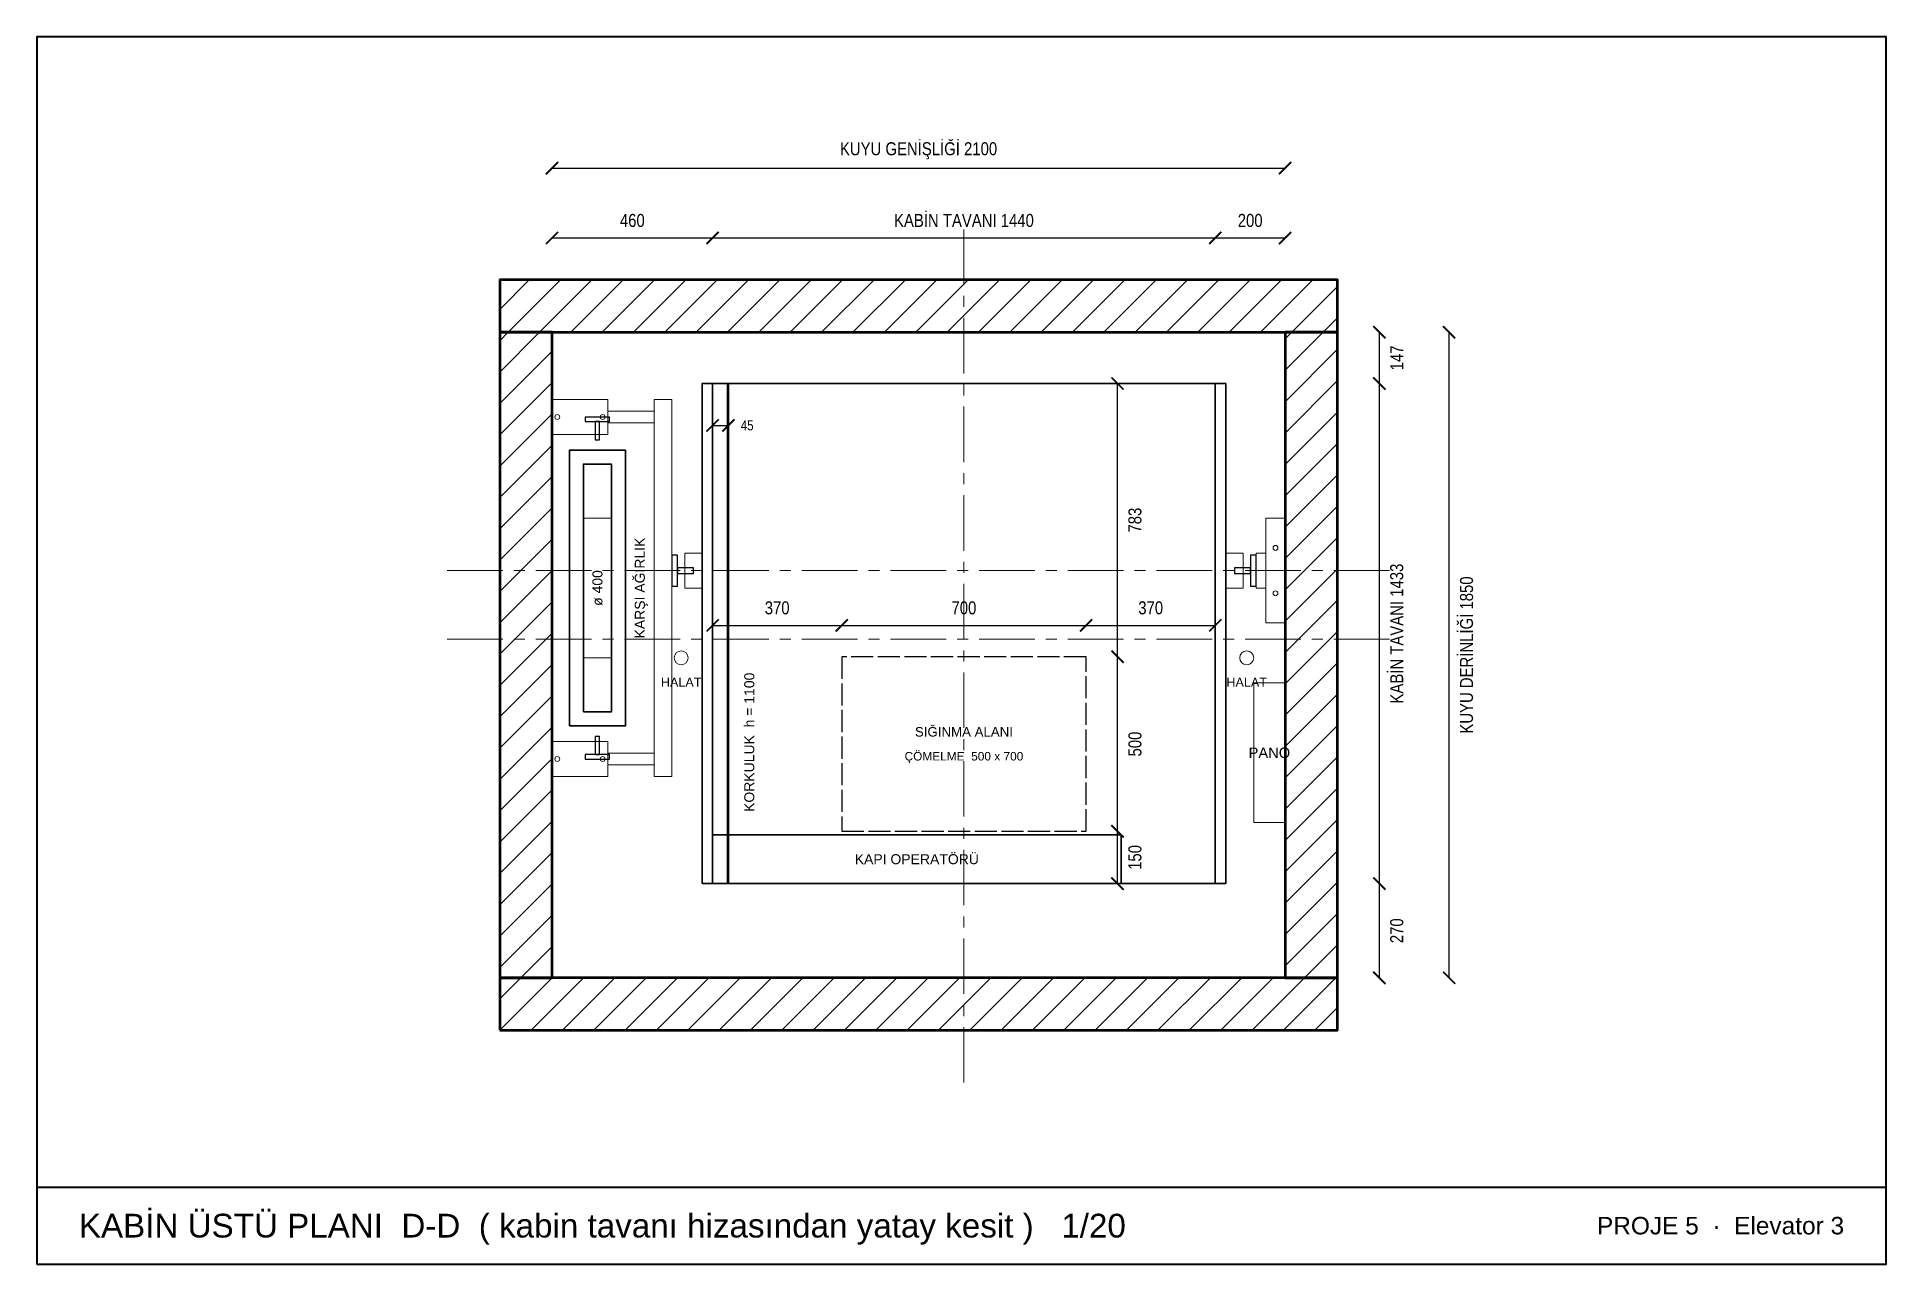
# Model space of a CAD drawing. Header units: millimetres. Extents: x -1476 to 3822, y -820 to 2696.
import ezdxf
from ezdxf.enums import TextEntityAlignment as Align

# ---------------------------------------------------------------- set-up
doc = ezdxf.new("R2010")
doc.units = ezdxf.units.MM
doc.linetypes.add('CENTER', pattern=[5.08, 3.175, -0.635, 0.635, -0.635])
doc.linetypes.add('DASHED', pattern=[1.524, 1.27, -0.254])
for name, color, linetype, lineweight in [('AGIRLIK', 30, 'Continuous', 30), ('CERCEVE', 7, 'Continuous', 40), ('CIVATA', 3, 'Continuous', 13), ('EKSEN', 1, 'CENTER', 13), ('KABIN', 7, 'Continuous', 30), ('KAPI', 30, 'Continuous', 30), ('KASNAK', 90, 'Continuous', 20), ('KONSOL', 3, 'Continuous', 18), ('KORKULUK', 6, 'Continuous', 50), ('KUYU-DUVAR', 7, 'Continuous', 50), ('KUYU-IC', 7, 'Continuous', 25), ('OLCU', 5, 'Continuous', 13), ('PANO', 150, 'Continuous', 20), ('PATEN', 200, 'Continuous', 20), ('RAY', 3, 'Continuous', 25), ('SASE', 6, 'Continuous', 30), ('SIGINMA', 3, 'DASHED', 25), ('TARAMA', 8, 'Continuous', 13), ('YAZI', 7, 'Continuous', 0)]:
    doc.layers.add(name, color=color, linetype=linetype, lineweight=lineweight)
doc.styles.add('ASANSOR', font='arial.ttf')
doc.styles.add('OpenSansCondensed-Light', font='OpenSansCondensed-Light.ttf')
doc.dimstyles.new('EZDXF', dxfattribs={"dimtxt": 0.25, "dimasz": 0.175, "dimexe": 0.375, "dimexo": 0.125, "dimgap": 0.1, "dimtad": 1, "dimlfac": 100, "dimzin": 12, "dimdsep": 46, "dimtxsty": 'OpenSansCondensed-Light', "dimblk": 'ARCHTICK', "dimcen": 2.5, "dimazin": 3, "dimtfac": 0.5, "dimtmove": 2, "dimatfit": 3})

# ---------------------------------------------------------------- blocks, each defined once
blk = doc.blocks.new('_ARCHTICK')
at = {"color": 0, "linetype": 'BYBLOCK', "const_width": 0.15}
blk.add_lwpolyline([(-0.5, -0.5), (0.5, 0.5)], dxfattribs=at)

msp = doc.modelspace()

# ---------------------------------------------------------------- hatches: boundary and pattern name
at = {"layer": 'TARAMA'}
h = msp.add_hatch(dxfattribs=at)
h.set_pattern_fill('ANSI31', scale=20)
h.paths.add_polyline_path([(-150, 1850), (2250, 1850), (2250, 2000), (-150, 2000)])
h = msp.add_hatch(dxfattribs=at)
h.set_pattern_fill('ANSI31', scale=20)
h.paths.add_polyline_path([(-150, 0), (0, 0), (0, 1850), (-150, 1850)])
h = msp.add_hatch(dxfattribs=at)
h.set_pattern_fill('ANSI31', scale=20)
h.paths.add_polyline_path([(2100, 0), (2250, 0), (2250, 1850), (2100, 1850)])
h = msp.add_hatch(dxfattribs=at)
h.set_pattern_fill('ANSI31', scale=20)
h.paths.add_polyline_path([(-150, -150), (2250, -150), (2250, 0), (-150, 0)])

# ---------------------------------------------------------------- linework, layer by layer
at = {"layer": 'AGIRLIK', "ltscale": 50}
for points in [[(50, 722), (210, 722), (210, 1512), (50, 1512)], [(90, 762), (170, 762), (170, 1472), (90, 1472)]]:
    msp.add_lwpolyline(points, close=True, dxfattribs=at)
at = {"layer": 'CERCEVE', "ltscale": 50}
msp.add_line((-1475.5, -600), (3821.5, -600), dxfattribs=at)
msp.add_lwpolyline([(-1475.5, -820), (3821.5, -820), (3821.5, 2696), (-1475.5, 2696)], close=True, dxfattribs=at)
at = {"layer": 'CIVATA', "ltscale": 50}
for centre in [(15, 1607), (145, 1607), (2072.5, 1232), (2072.5, 1102), (15, 627), (145, 627)]:
    msp.add_circle(centre, 7, dxfattribs=at)
at = {"layer": 'EKSEN', "linetype": 'CENTER', "ltscale": 50}
for p, q in [((1180, -300), (1180, 2150)), ((-300, 1167), (2400, 1167)), ((-300, 970), (2400, 970))]:
    msp.add_line(p, q, dxfattribs=at)
at = {"layer": 'KABIN', "ltscale": 50}
msp.add_lwpolyline([(460, 270), (1900, 270), (1900, 1703), (460, 1703)], close=True, dxfattribs=at)
at = {"layer": 'KAPI', "ltscale": 50}
msp.add_lwpolyline([(460, 270), (1630, 270), (1630, 410), (460, 410)], close=True, dxfattribs=at)
at = {"layer": 'KASNAK', "ltscale": 50}
msp.add_lwpolyline([(90, 917), (170, 917), (170, 1317), (90, 1317)], close=True, dxfattribs=at)
for centre in [(370, 917), (1990, 917)]:
    msp.add_circle(centre, 20, dxfattribs=at)
at = {"layer": 'KONSOL', "ltscale": 50}
for points in [[(0, 1557), (160, 1557), (160, 1657), (0, 1657)], [(293, 577), (343, 577), (343, 1657), (293, 1657)], [(160, 1590.33333), (293, 1590.33333), (293, 1623.66667), (160, 1623.66667)], [(2045, 1017), (2100, 1017), (2100, 1317), (2045, 1317)], [(2017, 1117), (2045, 1117), (2045, 1217), (2017, 1217)], [(0, 577), (160, 577), (160, 677), (0, 677)], [(160, 610.33333), (293, 610.33333), (293, 643.66667), (160, 643.66667)]]:
    msp.add_lwpolyline(points, close=True, dxfattribs=at)
at = {"layer": 'KORKULUK', "ltscale": 50}
msp.add_line((505, 270), (505, 1703), dxfattribs=at)
at = {"layer": 'KUYU-DUVAR', "ltscale": 50}
for points in [[(-150, 1850), (2250, 1850), (2250, 2000), (-150, 2000)], [(-150, 0), (0, 0), (0, 1850), (-150, 1850)], [(2100, 0), (2250, 0), (2250, 1850), (2100, 1850)], [(-150, -150), (2250, -150), (2250, 0), (-150, 0)]]:
    msp.add_lwpolyline(points, close=True, dxfattribs=at)
at = {"layer": 'KUYU-IC', "ltscale": 50}
msp.add_lwpolyline([(0, 0), (2100, 0), (2100, 1850), (0, 1850)], close=True, dxfattribs=at)
at = {"layer": 'PANO', "ltscale": 50}
msp.add_lwpolyline([(2010, 445), (2100, 445), (2100, 845), (2010, 845)], close=True, dxfattribs=at)
at = {"layer": 'PATEN', "ltscale": 50}
for points in [[(380, 1117), (430, 1117), (430, 1217), (380, 1217)], [(1930, 1117), (1980, 1117), (1980, 1217), (1930, 1217)]]:
    msp.add_lwpolyline(points, close=True, dxfattribs=at)
at = {"layer": 'RAY', "ltscale": 50}
for points in [[(95, 1594.4), (165, 1594.4), (165, 1607), (95, 1607)], [(123.7, 1542), (136.3, 1542), (136.3, 1594.4), (123.7, 1594.4)], [(343, 1122.5), (359.02, 1122.5), (359.02, 1211.5), (343, 1211.5)], [(359.02, 1158.99), (405, 1158.99), (405, 1175.01), (359.02, 1175.01)], [(1955, 1158.99), (2000.98, 1158.99), (2000.98, 1175.01), (1955, 1175.01)], [(2000.98, 1122.5), (2017, 1122.5), (2017, 1211.5), (2000.98, 1211.5)], [(123.7, 639.6), (136.3, 639.6), (136.3, 692), (123.7, 692)], [(95, 627), (165, 627), (165, 639.6), (95, 639.6)]]:
    msp.add_lwpolyline(points, close=True, dxfattribs=at)
at = {"layer": 'SASE', "ltscale": 50}
for points in [[(430, 270), (460, 270), (460, 1703), (430, 1703)], [(1900, 270), (1930, 270), (1930, 1703), (1900, 1703)]]:
    msp.add_lwpolyline(points, close=True, dxfattribs=at)
at = {"layer": 'SIGINMA', "ltscale": 50}
msp.add_lwpolyline([(830, 420), (1530, 420), (1530, 920), (830, 920)], close=True, dxfattribs=at)
at = {"layer": 'TARAMA', "ltscale": 50}
for points in [[(-150, 1850), (2250, 1850), (2250, 2000), (-150, 2000)], [(-150, 0), (0, 0), (0, 1850), (-150, 1850)], [(2100, 0), (2250, 0), (2250, 1850), (2100, 1850)], [(-150, -150), (2250, -150), (2250, 0), (-150, 0)]]:
    msp.add_lwpolyline(points, close=True, dxfattribs=at)

# ---------------------------------------------------------------- texts
at = {"layer": 'CERCEVE', "style": 'ASANSOR'}
msp.add_text('KABİN ÜSTÜ PLANI  D-D  ( kabin tavanı hizasından yatay kesit )   1/20', height=68.02, dxfattribs=at).set_placement((-1355.5, -710), align=Align.MIDDLE_LEFT)
msp.add_text('PROJE 5  ·  Elevator 3', height=50.12, dxfattribs=at).set_placement((3701.5, -710), align=Align.MIDDLE_RIGHT)
at = {"layer": 'YAZI', "style": 'ASANSOR'}
for s, p in [('KARŞI AĞIRLIK', (251.5, 1117)), ('ø 400', (130, 1117)), ('KORKULUK  h = 1100', (565, 675))]:
    msp.add_text(s, height=28.64, rotation=90, dxfattribs=at).set_placement(p, align=Align.MIDDLE_CENTER)
for s, height, p in [('HALAT', 25.776, (370, 847)), ('HALAT', 25.776, (1990, 847)), ('SIĞINMA ALANI', 27.208, (1180, 705)), ('ÇÖMELME  500 x 700', 24.344, (1180, 635)), ('PANO', 30.072, (2055, 645)), ('KAPI OPERATÖRÜ', 28.64, (1045, 340))]:
    msp.add_text(s, height=height, dxfattribs=at).set_placement(p, align=Align.MIDDLE_CENTER)

# ---------------------------------------------------------------- dimensions: what is measured, and where the dimension line sits
at = {"layer": 'OLCU'}
for base, p1, p2, location, text, override in [((0, 2320), (0, 0), (2100, 0), (1050, 2370), 'KUYU GENİŞLİĞİ 2100', {"dimtxt": 37.232, "dimasz": 35, "dimexe": 30, "dimexo": 25, "dimgap": 15, "dimse1": 1, "dimse2": 1, "dimclrt": 5, "dimtmove": 2}), ((460, 2120), (460, 0), (1900, 0), (1180, 2170), 'KABİN TAVANI 1440', {"dimtxt": 37.232, "dimasz": 35, "dimexe": 30, "dimexo": 25, "dimgap": 15, "dimse1": 1, "dimse2": 1, "dimclrt": 5, "dimtmove": 2}), ((0, 2120), (0, 0), (460, 0), (230, 2170), '460', {"dimtxt": 37.232, "dimasz": 35, "dimexe": 30, "dimexo": 25, "dimgap": 15, "dimse1": 1, "dimse2": 1, "dimclrt": 5, "dimtmove": 2}), ((1900, 2120), (1900, 0), (2100, 0), (2000, 2170), '200', {"dimtxt": 37.232, "dimasz": 35, "dimexe": 30, "dimexo": 25, "dimgap": 15, "dimse1": 1, "dimse2": 1, "dimclrt": 5, "dimtmove": 2}), ((460, 1583), (460, 0), (505, 0), (559, 1583), '45', {"dimtxt": 28.64, "dimasz": 35, "dimexe": 30, "dimexo": 25, "dimgap": 15, "dimse1": 1, "dimse2": 1, "dimclrt": 5, "dimtmove": 2}), ((460, 1010), (460, 0), (830, 0), (645, 1060), '370', {"dimtxt": 37.232, "dimasz": 35, "dimexe": 30, "dimexo": 25, "dimgap": 15, "dimse1": 1, "dimse2": 1, "dimclrt": 5, "dimtmove": 2}), ((830, 1010), (830, 0), (1530, 0), (1180, 1060), '700', {"dimtxt": 37.232, "dimasz": 35, "dimexe": 30, "dimexo": 25, "dimgap": 15, "dimse1": 1, "dimse2": 1, "dimclrt": 5, "dimtmove": 2}), ((1530, 1010), (1530, 0), (1900, 0), (1715, 1060), '370', {"dimtxt": 37.232, "dimasz": 35, "dimexe": 30, "dimexo": 25, "dimgap": 15, "dimse1": 1, "dimse2": 1, "dimclrt": 5, "dimtmove": 2})]:
    msp.add_linear_dim(base=base, p1=p1, p2=p2, location=location, text=text, dimstyle='EZDXF', override=override, dxfattribs=at).render()
for base, p1, p2, location, text in [((2370, 1703), (0, 1703), (0, 1850), (2420, 1776.5), '147'), ((2570, 0), (0, 0), (0, 1850), (2620, 925), 'KUYU DERİNLİĞİ 1850'), ((2370, 270), (0, 270), (0, 1703), (2420, 986.5), 'KABİN TAVANI 1433'), ((1620, 920), (0, 920), (0, 1703), (1670, 1311.5), '783'), ((1620, 420), (0, 420), (0, 920), (1670, 670), '500'), ((1620, 270), (0, 270), (0, 420), (1670, 345), '150'), ((2370, 0), (0, 0), (0, 270), (2420, 135), '270')]:
    msp.add_linear_dim(base=base, p1=p1, p2=p2, angle=90, location=location, text=text, text_rotation=90, dimstyle='EZDXF', override={"dimtxt": 37.232, "dimasz": 35, "dimexe": 30, "dimexo": 25, "dimgap": 15, "dimse1": 1, "dimse2": 1, "dimclrt": 5, "dimtmove": 2}, dxfattribs=at).render()

doc.saveas('drawing.dxf')
